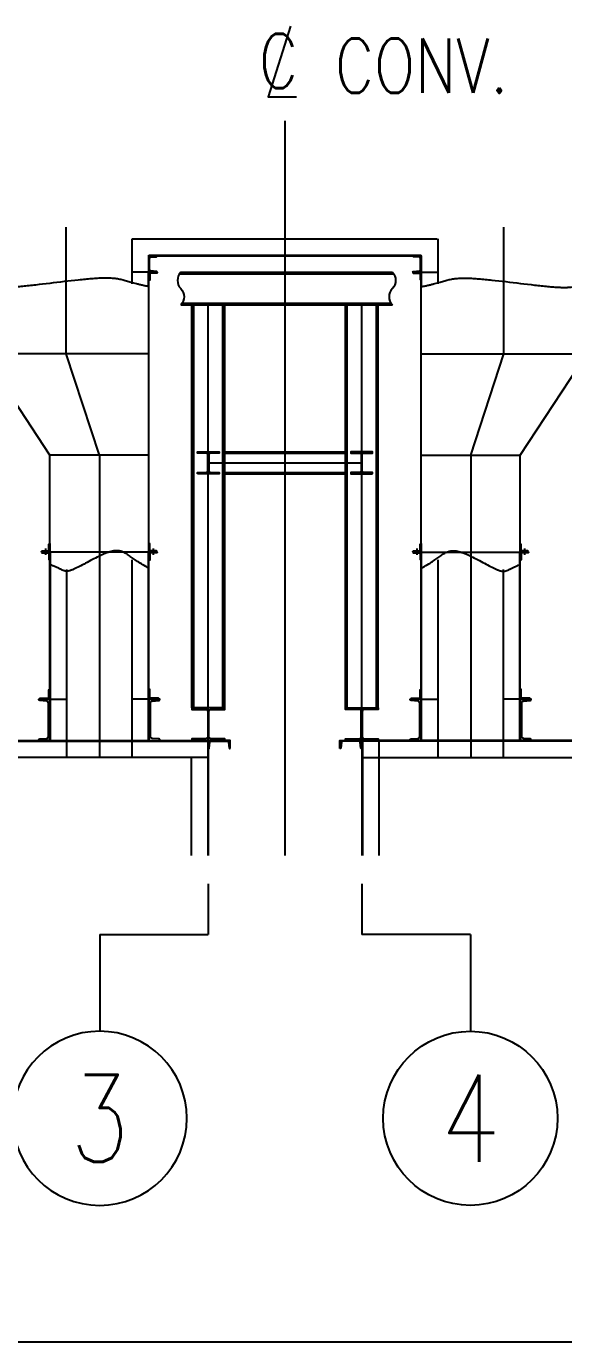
# Model space of a CAD drawing. Header units: millimetres. Extents: x 0 to 134087, y -49114 to 20834.
# Drawn here: x 42265 to 42881, y -40935 to -39425 of the extents above; entities that cross this region are included whole.
import ezdxf
from ezdxf.enums import TextEntityAlignment as Align

# ---------------------------------------------------------------- set-up
doc = ezdxf.new("R2010")
doc.units = ezdxf.units.MM
doc.header["$LTSCALE"] = 35
doc.linetypes.add('JNK-CENTER', pattern=[34, 30, -1.5, 1, -1.5])
doc.linetypes.add('JNK-PHANTOM', pattern=[15, 10, -1, 1, -1, 1, -1])
for name, color, linetype in [('CEN-R', 1, 'JNK-CENTER'), ('CON-C', 4, 'Continuous'), ('CON-G', 3, 'Continuous'), ('CON-W', 7, 'Continuous'), ('CON-Y', 2, 'Continuous'), ('Dim-W', 7, 'Continuous'), ('PHA-M', 6, 'JNK-PHANTOM'), ('PHA-W', 7, 'JNK-PHANTOM'), ('TXT-Y', 2, 'Continuous')]:
    doc.layers.add(name, color=color, linetype=linetype)
doc.styles.add('SIMPLEX', font='simplex.shx', dxfattribs={"width": 0.8})

# ---------------------------------------------------------------- blocks, each defined once
blk = doc.blocks.new('col-line')
at = {"layer": 'CON-Y'}
blk.add_line((0, 3), (0, 8), dxfattribs=at)
blk.add_circle((0, 12.5), 4.5, dxfattribs=at)
at = {"layer": 'CON-C', "style": 'SIMPLEX', "width": 0.8}
blk.add_attdef('1', text='', height=4.5, dxfattribs=at).set_placement((0, 12.5), align=Align.MIDDLE_CENTER)
blk = doc.blocks.new('cl-mark')
at = {"layer": 'CON-Y'}
blk.add_lwpolyline([(0.508, 1.608), (-0.513, -1.624), (0.786, -1.624)], dxfattribs=at)
at = {"layer": 'CON-Y', "style": 'SIMPLEX', "width": 0.8}
blk.add_text('C', height=2.5, dxfattribs=at).set_placement((-0.047, 0.017), align=Align.MIDDLE)

msp = doc.modelspace()

# ---------------------------------------------------------------- linework, layer by layer
at = {"layer": 'CEN-R'}
for p, q in [((42561.6698, -40376.8135), (42561.6698, -39533.4443)), ((42310.5448, -39801.0123), (42310.5448, -39655.4286)), ((42812.7948, -39801.0123), (42812.7948, -39655.4286)), ((42473.6698, -40245.5123), (42473.6698, -39744.7623)), ((42649.6698, -40245.5123), (42649.6698, -39744.7623)), ((42348.6698, -39917.2623), (42310.5448, -39801.0123)), ((42774.6698, -39917.2623), (42812.7948, -39801.0123)), ((42348.6698, -39917.2623), (42348.6698, -40264.2623)), ((42473.6698, -39913.5123), (42473.6698, -39938.5123)), ((42473.6698, -39926.0123), (42649.6698, -39926.0123)), ((42649.6698, -39913.5123), (42649.6698, -39938.5123)), ((42774.6698, -39917.2623), (42774.6698, -40264.2623))]:
    msp.add_line(p, q, dxfattribs=at)
at = {"layer": 'CON-C'}
msp.add_line((40922.2513, -40935.0284), (44219.9063, -40935.0284), dxfattribs=at)
at = {"layer": 'CON-G'}
for p, q in [((42405.5448, -39707.2623), (42405.5448, -39687.7623)), ((42405.5448, -39687.7623), (42717.7948, -39687.7623)), ((42414.9198, -39688.5123), (42708.4198, -39688.5123)), ((42717.7948, -39707.2623), (42717.7948, -39687.7623)), ((42405.5448, -39707.2623), (42404.9198, -39707.2623)), ((42404.9198, -39723.6718), (42404.9198, -39707.2623)), ((42405.5448, -39707.2623), (42404.9198, -39707.2623)), ((42405.5448, -39801.0123), (42405.5448, -39707.2623)), ((42440.5389, -39709.1373), (42686.2805, -39709.1373)), ((42442.0327, -39707.2623), (42684.7867, -39707.2623)), ((42717.7948, -39707.2623), (42718.4198, -39707.2623)), ((42717.7948, -39801.0123), (42717.7948, -39707.2623)), ((42717.7948, -39707.2623), (42718.4198, -39707.2623)), ((42718.4198, -39723.6718), (42718.4198, -39707.2623)), ((42442.0327, -39744.7623), (42684.7867, -39744.7623)), ((42443.5265, -39742.8873), (42683.2929, -39742.8873)), ((42405.5448, -39801.0123), (42215.5448, -39801.0123)), ((42291.7948, -39917.2623), (42215.5448, -39801.0123)), ((42405.5448, -39917.2623), (42405.5448, -39801.0123)), ((42717.7948, -39917.2623), (42717.7948, -39801.0123)), ((42717.7948, -39801.0123), (42907.7948, -39801.0123)), ((42831.5448, -39917.2623), (42907.7948, -39801.0123)), ((42291.7948, -40245.5123), (42291.7948, -39917.2623)), ((42405.5448, -39917.2623), (42291.7948, -39917.2623)), ((42405.5448, -40245.5123), (42405.5448, -39917.2623)), ((42717.7948, -40245.5123), (42717.7948, -39917.2623)), ((42717.7948, -39917.2623), (42831.5448, -39917.2623)), ((42831.5448, -40245.5123), (42831.5448, -39917.2623)), ((42286.7948, -40024.3353), (42286.7948, -40031.695)), ((42405.5448, -40028.5123), (42291.7948, -40028.5123)), ((42292.4198, -40245.5123), (42292.4198, -40028.5123)), ((42404.9198, -40245.5123), (42404.9198, -40028.5123)), ((42410.5448, -40024.3353), (42410.5448, -40031.695)), ((42712.7948, -40024.3353), (42712.7948, -40031.695)), ((42717.7948, -40028.5123), (42831.5448, -40028.5123)), ((42718.4198, -40245.5123), (42718.4198, -40028.5123)), ((42830.9198, -40245.5123), (42830.9198, -40028.5123)), ((42836.5448, -40024.3353), (42836.5448, -40031.695)), ((41932.9198, -40244.7623), (42473.6698, -40244.7623)), ((41932.9198, -40245.5123), (42473.6698, -40245.5123)), ((42280.5448, -40244.7623), (42280.5448, -40243.3373)), ((42418.0448, -40244.7623), (42418.0448, -40243.3373)), ((42472.9198, -40244.7623), (42472.9198, -40376.8135)), ((42473.6698, -40244.7623), (42473.6698, -40376.8135)), ((42649.6698, -40244.7623), (42649.6698, -40376.8135)), ((43191.0448, -40244.7623), (42649.6698, -40244.7623)), ((43191.0448, -40245.5123), (42649.6698, -40245.5123)), ((42650.4198, -40244.7623), (42650.4198, -40376.8135)), ((42705.2948, -40244.7623), (42705.2948, -40243.3373)), ((42705.2948, -40244.7623), (42705.2948, -40243.3373)), ((42842.7948, -40244.7623), (42842.7948, -40243.3373)), ((42842.7948, -40244.7623), (42842.7948, -40243.3373))]:
    msp.add_line(p, q, dxfattribs=at)
for points in [[(42405.5448, -39688.5123), (42405.5448, -39707.2623), (42414.9198, -39707.2623), (42414.9198, -39706.9596, 0.388878732), (42414.3492, -39706.337), (42407.4983, -39705.7376, -0.388878732), (42406.3573, -39704.4923), (42406.3573, -39691.2823, -0.388878732), (42407.4983, -39690.037), (42414.3492, -39689.4377, 0.388878732), (42414.9198, -39688.815), (42414.9198, -39688.5123)], [(42717.7948, -39688.5123), (42717.7948, -39707.2623), (42708.4198, -39707.2623), (42708.4198, -39706.9596, -0.388878732), (42708.9903, -39706.337), (42715.8412, -39705.7376, 0.388878732), (42716.9823, -39704.4923), (42716.9823, -39691.2823, 0.388878732), (42715.8412, -39690.037), (42708.9903, -39689.4377, -0.388878732), (42708.4198, -39688.815), (42708.4198, -39688.5123)], [(42414.9198, -39707.2623), (42414.9198, -39707.6998, -0.414213562), (42414.3573, -39708.2623), (42407.4198, -39708.2623, 0.414213562), (42406.5448, -39709.1373), (42406.5448, -39716.0748, -0.414213562), (42405.9823, -39716.6373), (42405.5448, -39716.6373), (42405.5448, -39707.2623)], [(42708.4198, -39707.2623), (42708.4198, -39707.6998, 0.414213562), (42708.9823, -39708.2623), (42715.9198, -39708.2623, -0.414213562), (42716.7948, -39709.1373), (42716.7948, -39716.0748, 0.414213562), (42717.3573, -39716.6373), (42717.7948, -39716.6373), (42717.7948, -39707.2623)], [(42282.4198, -40028.1373), (42282.4198, -40027.6998, -0.414213562), (42282.9823, -40027.1373), (42289.9198, -40027.1373, 0.414213562), (42290.7948, -40026.2623), (42290.7948, -40019.3248, -0.414213562), (42291.3573, -40018.7623), (42291.7948, -40018.7623), (42291.7948, -40028.1373)], [(42414.9198, -40028.1373), (42414.9198, -40027.6998, 0.414213562), (42414.3573, -40027.1373), (42407.4198, -40027.1373, -0.414213562), (42406.5448, -40026.2623), (42406.5448, -40019.3248, 0.414213562), (42405.9823, -40018.7623), (42405.5448, -40018.7623), (42405.5448, -40028.1373)], [(42708.4198, -40028.1373), (42708.4198, -40027.6998, -0.414213562), (42708.9823, -40027.1373), (42715.9198, -40027.1373, 0.414213562), (42716.7948, -40026.2623), (42716.7948, -40019.3248, -0.414213562), (42717.3573, -40018.7623), (42717.7948, -40018.7623), (42717.7948, -40028.1373)], [(42840.9198, -40028.1373), (42840.9198, -40027.6998, 0.414213562), (42840.3573, -40027.1373), (42833.4198, -40027.1373, -0.414213562), (42832.5448, -40026.2623), (42832.5448, -40019.3248, 0.414213562), (42831.9823, -40018.7623), (42831.5448, -40018.7623), (42831.5448, -40028.1373)], [(42282.4198, -40028.5123), (42282.4198, -40028.9498, 0.414213562), (42282.9823, -40029.5123), (42289.9198, -40029.5123, -0.414213562), (42290.7948, -40030.3873), (42290.7948, -40037.3248, 0.414213562), (42291.3573, -40037.8873), (42291.7948, -40037.8873), (42291.7948, -40028.5123)], [(42414.9198, -40028.5123), (42414.9198, -40028.9498, -0.414213562), (42414.3573, -40029.5123), (42407.4198, -40029.5123, 0.414213562), (42406.5448, -40030.3873), (42406.5448, -40037.3248, -0.414213562), (42405.9823, -40037.8873), (42405.5448, -40037.8873), (42405.5448, -40028.5123)], [(42708.4198, -40028.5123), (42708.4198, -40028.9498, 0.414213562), (42708.9823, -40029.5123), (42715.9198, -40029.5123, -0.414213562), (42716.7948, -40030.3873), (42716.7948, -40037.3248, 0.414213562), (42717.3573, -40037.8873), (42717.7948, -40037.8873), (42717.7948, -40028.5123)], [(42840.9198, -40028.5123), (42840.9198, -40028.9498, -0.414213562), (42840.3573, -40029.5123), (42833.4198, -40029.5123, 0.414213562), (42832.5448, -40030.3873), (42832.5448, -40037.3248, -0.414213562), (42831.9823, -40037.8873), (42831.5448, -40037.8873), (42831.5448, -40028.5123)], [(42291.7948, -40197.2623), (42291.7948, -40244.7623), (42279.2948, -40244.7623), (42279.2948, -40244.2064, -0.388878732), (42280.3217, -40243.0857), (42288.1159, -40242.4038, 0.388878732), (42290.1698, -40240.1623), (42290.1698, -40201.8623, 0.388878732), (42288.1159, -40199.6208), (42280.3217, -40198.9389, -0.388878732), (42279.2948, -40197.8182), (42279.2948, -40197.2623)], [(42291.7948, -40197.2623), (42280.5448, -40197.2623), (42280.5448, -40197.0123, -0.414213562), (42281.4198, -40196.1373), (42289.4198, -40196.1373, 0.414213562), (42290.6698, -40194.8873), (42290.6698, -40186.8873, -0.414213562), (42291.5448, -40186.0123), (42291.7948, -40186.0123)], [(42405.5448, -40197.2623), (42416.7948, -40197.2623), (42416.7948, -40197.0123, 0.414213562), (42415.9198, -40196.1373), (42407.9198, -40196.1373, -0.414213562), (42406.6698, -40194.8873), (42406.6698, -40186.8873, 0.414213562), (42405.7948, -40186.0123), (42405.5448, -40186.0123)], [(42405.5448, -40197.2623), (42405.5448, -40244.7623), (42418.0448, -40244.7623), (42418.0448, -40244.2064, 0.388878732), (42417.0178, -40243.0857), (42409.2237, -40242.4038, -0.388878732), (42407.1698, -40240.1623), (42407.1698, -40201.8623, -0.388878732), (42409.2237, -40199.6208), (42417.0178, -40198.9389, 0.388878732), (42418.0448, -40197.8182), (42418.0448, -40197.2623)], [(42717.7948, -40197.2623), (42717.7948, -40244.7623), (42705.2948, -40244.7623), (42705.2948, -40244.2064, -0.388878732), (42706.3217, -40243.0857), (42714.1159, -40242.4038, 0.388878732), (42716.1698, -40240.1623), (42716.1698, -40201.8623, 0.388878732), (42714.1159, -40199.6208), (42706.3217, -40198.9389, -0.388878732), (42705.2948, -40197.8182), (42705.2948, -40197.2623)], [(42717.7948, -40197.2623), (42717.7948, -40244.7623), (42705.2948, -40244.7623), (42705.2948, -40244.2064, -0.388878732), (42706.3217, -40243.0857), (42714.1159, -40242.4038, 0.388878732), (42716.1698, -40240.1623), (42716.1698, -40201.8623, 0.388878732), (42714.1159, -40199.6208), (42706.3217, -40198.9389, -0.388878732), (42705.2948, -40197.8182), (42705.2948, -40197.2623)], [(42717.7948, -40197.2623), (42706.5448, -40197.2623), (42706.5448, -40197.0123, -0.414213562), (42707.4198, -40196.1373), (42715.4198, -40196.1373, 0.414213562), (42716.6698, -40194.8873), (42716.6698, -40186.8873, -0.414213562), (42717.5448, -40186.0123), (42717.7948, -40186.0123)], [(42717.7948, -40197.2623), (42706.5448, -40197.2623), (42706.5448, -40197.0123, -0.414213562), (42707.4198, -40196.1373), (42715.4198, -40196.1373, 0.414213562), (42716.6698, -40194.8873), (42716.6698, -40186.8873, -0.414213562), (42717.5448, -40186.0123), (42717.7948, -40186.0123)], [(42831.5448, -40197.2623), (42842.7948, -40197.2623), (42842.7948, -40197.0123, 0.414213562), (42841.9198, -40196.1373), (42833.9198, -40196.1373, -0.414213562), (42832.6698, -40194.8873), (42832.6698, -40186.8873, 0.414213562), (42831.7948, -40186.0123), (42831.5448, -40186.0123)], [(42831.5448, -40197.2623), (42842.7948, -40197.2623), (42842.7948, -40197.0123, 0.414213562), (42841.9198, -40196.1373), (42833.9198, -40196.1373, -0.414213562), (42832.6698, -40194.8873), (42832.6698, -40186.8873, 0.414213562), (42831.7948, -40186.0123), (42831.5448, -40186.0123)], [(42831.5448, -40197.2623), (42831.5448, -40244.7623), (42844.0448, -40244.7623), (42844.0448, -40244.2064, 0.388878732), (42843.0178, -40243.0857), (42835.2237, -40242.4038, -0.388878732), (42833.1698, -40240.1623), (42833.1698, -40201.8623, -0.388878732), (42835.2237, -40199.6208), (42843.0178, -40198.9389, 0.388878732), (42844.0448, -40197.8182), (42844.0448, -40197.2623)], [(42831.5448, -40197.2623), (42831.5448, -40244.7623), (42844.0448, -40244.7623), (42844.0448, -40244.2064, 0.388878732), (42843.0178, -40243.0857), (42835.2237, -40242.4038, -0.388878732), (42833.1698, -40240.1623), (42833.1698, -40201.8623, -0.388878732), (42835.2237, -40199.6208), (42843.0178, -40198.9389, 0.388878732), (42844.0448, -40197.8182), (42844.0448, -40197.2623)], [(42492.4198, -40244.7623), (42492.4198, -40242.8873), (42476.5448, -40242.8873, -0.414213562), (42474.2948, -40240.6373), (42474.2948, -40211.3873, -0.414213562), (42476.5448, -40209.1373), (42492.4198, -40209.1373), (42492.4198, -40207.2623), (42454.9198, -40207.2623), (42454.9198, -40209.1373), (42470.7948, -40209.1373, -0.414213562), (42473.0448, -40211.3873), (42473.0448, -40240.6373, -0.414213562), (42470.7948, -40242.8873), (42454.9198, -40242.8873), (42454.9198, -40244.7623)], [(42630.9198, -40244.7623), (42630.9198, -40242.8873), (42646.7948, -40242.8873, 0.414213562), (42649.0448, -40240.6373), (42649.0448, -40211.3873, 0.414213562), (42646.7948, -40209.1373), (42630.9198, -40209.1373), (42630.9198, -40207.2623), (42668.4198, -40207.2623), (42668.4198, -40209.1373), (42652.5448, -40209.1373, 0.414213562), (42650.2948, -40211.3873), (42650.2948, -40240.6373, 0.414213562), (42652.5448, -40242.8873), (42668.4198, -40242.8873), (42668.4198, -40244.7623)]]:
    msp.add_lwpolyline(points, format="xyb", close=True, dxfattribs=at)
for points in [[(42498.6698, -40254.1373), (42498.6698, -40244.7623), (42473.6698, -40244.7623), (42473.6698, -40254.1373), (42474.0231, -40254.1373, 0.383864035), (42474.7069, -40253.5217), (42475.4179, -40246.7561, -0.383864035), (42476.7854, -40245.5248), (42495.5541, -40245.5248, -0.383864035), (42496.9216, -40246.7561), (42497.6327, -40253.5217, 0.383864035), (42498.3164, -40254.1373), (42498.6698, -40254.1373)], [(42624.6698, -40254.1373), (42624.6698, -40244.7623), (42649.6698, -40244.7623), (42649.6698, -40254.1373), (42649.3164, -40254.1373, -0.383864035), (42648.6327, -40253.5217), (42647.9216, -40246.7561, 0.383864035), (42646.5541, -40245.5248), (42627.7854, -40245.5248, 0.383864035), (42626.4179, -40246.7561), (42625.7069, -40253.5217, -0.383864035), (42625.0231, -40254.1373), (42624.6698, -40254.1373)]]:
    msp.add_lwpolyline(points, format="xyb", dxfattribs=at)
at = {"layer": 'CON-Y'}
for p, q in [((42454.9198, -40207.2623), (42454.9198, -39744.7623)), ((42456.9198, -40207.2623), (42456.9198, -39744.7623)), ((42490.4198, -40207.2623), (42490.4198, -39744.7623)), ((42492.4198, -40207.2623), (42492.4198, -39744.7623)), ((42630.9198, -40207.2623), (42630.9198, -39744.7623)), ((42632.9198, -40207.2623), (42632.9198, -39744.7623)), ((42666.4198, -40207.2623), (42666.4198, -39744.7623)), ((42668.4198, -40207.2623), (42668.4198, -39744.7623)), ((42492.4198, -39913.5123), (42630.9198, -39913.5123)), ((42492.4198, -39915.0123), (42630.9198, -39915.0123)), ((42492.4198, -39937.0123), (42630.9198, -39937.0123)), ((42492.4198, -39938.5123), (42630.9198, -39938.5123)), ((42473.6698, -40409.5033), (42473.6698, -40467.4708)), ((42649.6698, -40409.5033), (42649.6698, -40467.4708)), ((42349.0703, -40467.4708), (42473.6698, -40467.4708)), ((42774.2692, -40467.4708), (42649.6698, -40467.4708))]:
    msp.add_line(p, q, dxfattribs=at)
for points in [[(42461.1698, -39938.5123), (42461.1698, -39937.0123), (42471.5448, -39937.0123, 0.414213562), (42473.1698, -39935.3873), (42473.1698, -39916.6373, 0.414213562), (42471.5448, -39915.0123), (42461.1698, -39915.0123), (42461.1698, -39913.5123), (42486.1698, -39913.5123), (42486.1698, -39915.0123), (42475.7948, -39915.0123, 0.414213562), (42474.1698, -39916.6373), (42474.1698, -39935.3873, 0.414213562), (42475.7948, -39937.0123), (42486.1698, -39937.0123), (42486.1698, -39938.5123)], [(42662.1698, -39938.5123), (42662.1698, -39937.0123), (42651.7948, -39937.0123, -0.414213562), (42650.1698, -39935.3873), (42650.1698, -39916.6373, -0.414213562), (42651.7948, -39915.0123), (42662.1698, -39915.0123), (42662.1698, -39913.5123), (42637.1698, -39913.5123), (42637.1698, -39915.0123), (42647.5448, -39915.0123, -0.414213562), (42649.1698, -39916.6373), (42649.1698, -39935.3873, -0.414213562), (42647.5448, -39937.0123), (42637.1698, -39937.0123), (42637.1698, -39938.5123)]]:
    msp.add_lwpolyline(points, format="xyb", close=True, dxfattribs=at)
at = {"layer": 'Dim-W'}
for points in [[(42442.0327, -39707.2623, 0.4), (42442.0327, -39726.0123, -0.4), (42442.0327, -39744.7623, -0.4)], [(42684.7867, -39707.2623, -0.4), (42684.7867, -39726.0123, 0.4), (42684.7867, -39744.7623, 0.4)]]:
    msp.add_lwpolyline(points, format="xyb", dxfattribs=at)
at = {"layer": 'PHA-M'}
for p, q in [((42386.1698, -39720.4855), (42386.1698, -39669.0123)), ((42386.1698, -39669.0123), (42737.1698, -39669.0123)), ((42737.1698, -39720.4855), (42737.1698, -39669.0123)), ((42404.9198, -39707.2623), (42386.1698, -39707.2623)), ((42718.4198, -39707.2623), (42737.1698, -39707.2623)), ((42311.1698, -40264.2623), (42311.1698, -40048.6027)), ((42386.1698, -40264.2623), (42386.1698, -40037.5536)), ((42737.1698, -40264.2623), (42737.1698, -40037.5536)), ((42812.1698, -40264.2623), (42812.1698, -40048.6027)), ((42291.7948, -40197.2623), (42311.1698, -40197.2623)), ((42405.5448, -40197.2623), (42386.1698, -40197.2623)), ((42717.7948, -40197.2623), (42737.1698, -40197.2623)), ((42717.7948, -40197.2623), (42737.1698, -40197.2623)), ((42831.5448, -40197.2623), (42812.1698, -40197.2623)), ((42831.5448, -40197.2623), (42812.1698, -40197.2623)), ((42669.1698, -40244.7623), (42669.1698, -40376.8135)), ((42473.6698, -40264.2623), (41279.1698, -40264.2623)), ((42454.1698, -40264.2623), (42454.1698, -40376.8135)), ((42649.6698, -40264.2623), (43844.1698, -40264.2623))]:
    msp.add_line(p, q, dxfattribs=at)
at = {"layer": 'PHA-W'}
for points, knots in [([(42405.5448, -39723.8341), (42379.9724, -39718.8157), (42369.1712, -39706.5955), (42240.9294, -39729.1373), (42226.1576, -39722.6838), (42215.5448, -39720.6436)], [0, 0, 0, 0, 471.136279832, 1147.243645734, 1404.418258211, 1404.418258211, 1404.418258211, 1404.418258211]), ([(42717.7948, -39723.8341), (42743.3672, -39718.8157), (42754.1683, -39706.5955), (42882.4101, -39729.1373), (42897.1819, -39722.6838), (42907.7948, -39720.6436)], [0, 0, 0, 0, 471.136279832, 1147.243645734, 1404.418258211, 1404.418258211, 1404.418258211, 1404.418258211]), ([(42405.5448, -40047.0076), (42384.756, -40036.4948), (42372.4272, -40012.704), (42310.965, -40058.2153), (42305.4161, -40047.8632), (42291.7948, -40042.7048)], [0, 0, 0, 0, 527.465626084, 1193.67754373, 1535.043258389, 1535.043258389, 1535.043258389, 1535.043258389]), ([(42717.7948, -40047.0076), (42738.5835, -40036.4948), (42750.9123, -40012.704), (42812.3745, -40058.2153), (42817.9234, -40047.8632), (42831.5448, -40042.7048)], [0, 0, 0, 0, 527.465626084, 1193.67754373, 1535.043258389, 1535.043258389, 1535.043258389, 1535.043258389])]:
    msp.add_open_spline(points, degree=3, knots=knots, dxfattribs=at)

# ---------------------------------------------------------------- block references
at = {"layer": 'CON-W'}
ref = msp.add_blockref('col-line', (42349.0703, -40400.8041), dxfattribs=dict(at, xscale=-22.22222222222222, yscale=22.22222222222222, zscale=22.22222222222222, rotation=180))
ref.add_attrib('1', '3', dxfattribs={"layer": 'CON-C', "height": 100, "style": 'SIMPLEX', "width": 0.8}).set_placement((42349.0703, -40678.5819), align=Align.MIDDLE_CENTER)
ref = msp.add_blockref('col-line', (42774.2692, -40400.8041), dxfattribs=dict(at, xscale=22.22222222222222, yscale=22.22222222222222, zscale=22.22222222222222, rotation=180))
ref.add_attrib('1', '4', dxfattribs={"layer": 'CON-C', "height": 100, "style": 'SIMPLEX', "width": 0.8}).set_placement((42774.2692, -40678.5819), align=Align.MIDDLE_CENTER)
at = {"layer": 'TXT-Y'}
ref = msp.add_blockref('cl-mark', (42555.2726, -39465.0679), dxfattribs=dict(at, xscale=25, yscale=25, zscale=25))
ref.add_attrib('EQUIP-NAME', 'CONV.', (42618.8066, -39501.361), dxfattribs={"layer": '0', "height": 62.5, "style": 'SIMPLEX', "width": 0.8})

doc.saveas('drawing.dxf')
